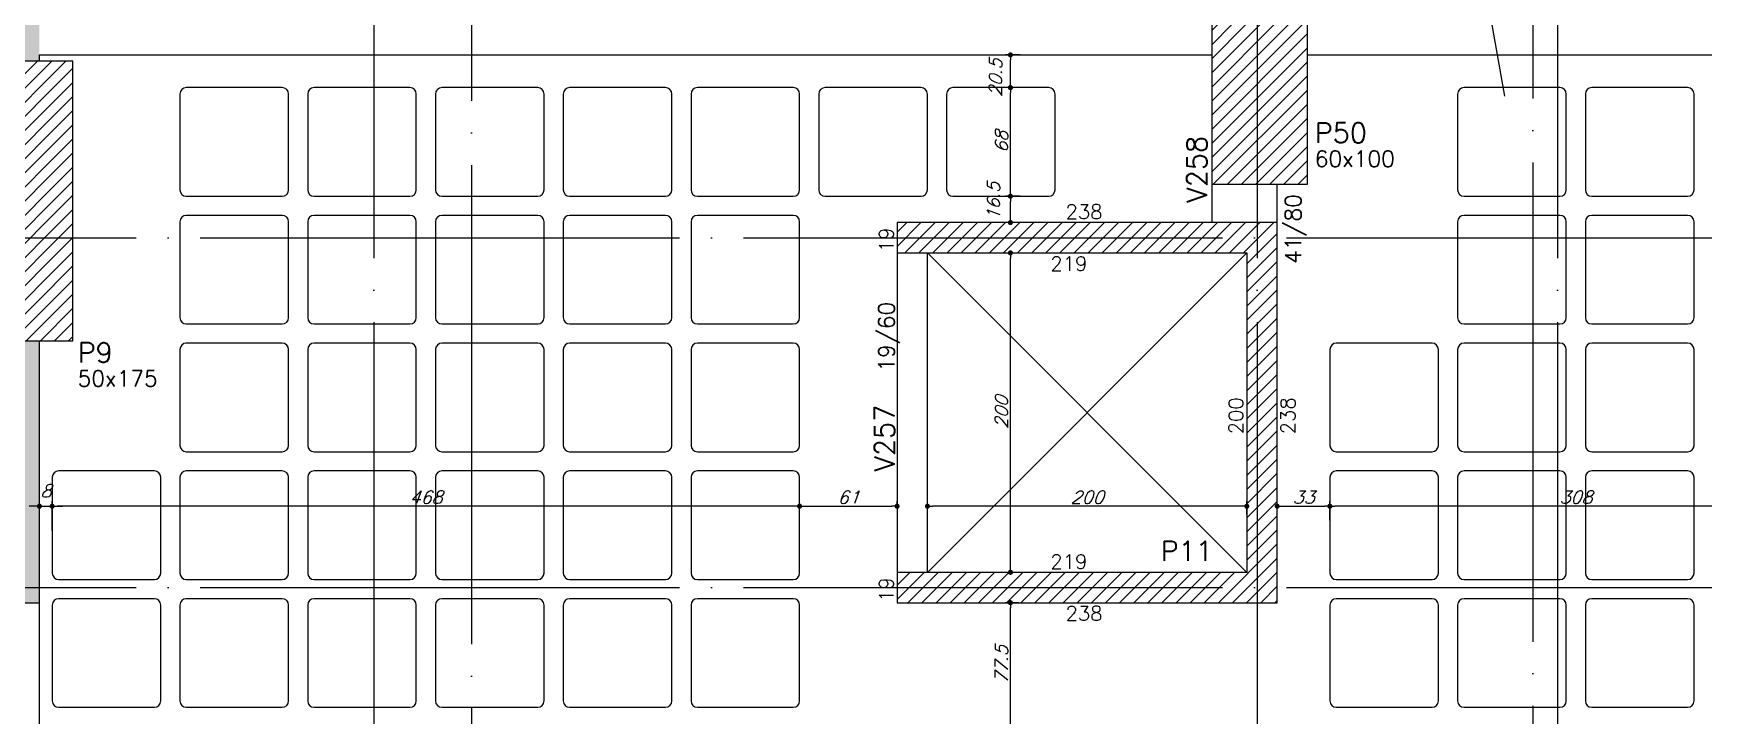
# Model space of a CAD drawing. Extents: x -4172 to 5483, y -2094 to 2406.
# Drawn here: x 1291 to 2337, y 575 to 1002 of the extents above; entities that cross this region are included whole.
import ezdxf
from ezdxf.enums import TextEntityAlignment as Align

# ---------------------------------------------------------------- set-up
doc = ezdxf.new("R2010")
doc.units = 0
doc.header["$LTSCALE"] = 50
doc.header["$MEASUREMENT"] = 0
doc.linetypes.add('EIXO', pattern=[6.8, 6, -0.4, 0, -0.4])
doc.layers.get('0').update_dxf_attribs({"linetype": 'CONTINUOUS'})
doc.layers.get('DEFPOINTS').update_dxf_attribs({"linetype": 'CONTINUOUS'})
for name, color, linetype in [('251', 5, 'CONTINUOUS'), ('F-AUX', 2, 'CONTINUOUS'), ('F-COTAS', 106, 'CONTINUOUS'), ('F-CUBETA', 1, 'CONTINUOUS'), ('F-EIXO', 12, 'EIXO'), ('F-PILARES-DIM', 172, 'CONTINUOUS'), ('F-PILARES-HACH', 174, 'CONTINUOUS'), ('F-PILARES-NOME', 170, 'CONTINUOUS'), ('F-PILARES-S', 170, 'CONTINUOUS'), ('F-TEXTO', 6, 'CONTINUOUS'), ('F-VIGAS', 3, 'CONTINUOUS'), ('F-VIGAS-DIM', 2, 'CONTINUOUS'), ('F-VIGAS-NOME', 4, 'CONTINUOUS'), ('F-VÃO', 1, 'CONTINUOUS')]:
    doc.layers.add(name, color=color, linetype=linetype)
doc.layers.add('F-DESNIVEL-3', color=7, linetype='CONTINUOUS', true_color=0xd5c7ff)
doc.styles.add('CP-TEXT-INCL', font='romans.shx', dxfattribs={"oblique": 20})
doc.styles.add('MCP', font='romans.shx')
doc.styles.add('ROMANS', font='romans.shx')
doc.dimstyles.new('CP-COTAS-50', dxfattribs={"dimscale": 0.64, "dimtxt": 12.5, "dimasz": 5, "dimexe": 5, "dimexo": 5, "dimgap": 2.5, "dimtad": 1, "dimdec": 1, "dimdsep": 46, "dimtxsty": 'CP-TEXT-INCL', "dimblk1": 'DOT', "dimblk2": 'DOT', "dimsah": 1, "dimcen": 9, "dimclrd": 256, "dimclre": 256, "dimclrt": 256, "dimadec": 0, "dimazin": 0, "dimtfac": 1, "dimtdec": 1, "dimtmove": 2, "dimatfit": 3, "dimldrblk": 'DOT', "dimfxl": 0, "dimtolj": 1, "dimarcsym": 0})

# ---------------------------------------------------------------- blocks, each defined once
blk = doc.blocks.new('_VAONER063650636500869008690')
at = {"layer": '251', "color": 1}
for p, q in [((30, 34), (-30, 34)), ((-34, 30), (-34, -30)), ((34, -30), (34, 30)), ((-30, -34), (30, -34))]:
    blk.add_line(p, q, dxfattribs=at)
for centre, start, end in [((-30, 30), 90, 180), ((30, 30), 0, 90), ((-30, -30), 180, 270), ((30, -30), 270, 0)]:
    blk.add_arc(centre, 4, start, end, dxfattribs=at)
blk = doc.blocks.new('*U19')
at = {"layer": 'F-EIXO'}
blk.add_line((0, 0), (7397, 0), dxfattribs=at)
at = {"layer": 'F-TEXTO', "style": 'ROMANS'}
blk.add_attdef('EIXO', text='', height=17.5, dxfattribs=at).set_placement((-28.2072, 0), align=Align.MIDDLE_CENTER)
blk = doc.blocks.new('*U21')
at = {"layer": 'F-EIXO'}
blk.add_line((0, 0), (0, -3476.4), dxfattribs=at)
at = {"layer": 'F-TEXTO', "style": 'ROMANS'}
blk.add_attdef('EIXO', text='', height=17.5, rotation=360, dxfattribs=at).set_placement((0, 28.2), align=Align.MIDDLE_CENTER)
blk = doc.blocks.new('*U25')
at = {"layer": 'F-EIXO'}
blk.add_line((0, 0), (7397, 0), dxfattribs=at)
at = {"layer": 'F-TEXTO', "style": 'ROMANS'}
blk.add_attdef('EIXO', text='', height=17.5, dxfattribs=at).set_placement((-28.2072, 0), align=Align.MIDDLE_CENTER)
blk = doc.blocks.new('*U46')
at = {"layer": 'F-EIXO'}
blk.add_line((0, 0), (0, -3377.9), dxfattribs=at)
at = {"layer": 'F-TEXTO', "style": 'ROMANS'}
blk.add_attdef('EIXO', text='', height=17.5, rotation=360, dxfattribs=at).set_placement((0, 28.2), align=Align.MIDDLE_CENTER)
blk = doc.blocks.new('*U35')
at = {"layer": 'F-EIXO'}
blk.add_line((0, 0), (0, -3377.9), dxfattribs=at)
at = {"layer": 'F-TEXTO', "style": 'ROMANS'}
blk.add_attdef('EIXO', text='', height=17.5, rotation=360, dxfattribs=at).set_placement((0, 28.2), align=Align.MIDDLE_CENTER)
blk = doc.blocks.new('*U39')
at = {"layer": 'F-EIXO'}
blk.add_line((0, 0), (0, -3377.9), dxfattribs=at)
at = {"layer": 'F-TEXTO', "style": 'ROMANS'}
blk.add_attdef('EIXO', text='', height=17.5, rotation=360, dxfattribs=at).set_placement((0, 28.2), align=Align.MIDDLE_CENTER)
blk = doc.blocks.new('*U37')
at = {"layer": 'F-EIXO'}
blk.add_line((0, 0), (0, -3477.9), dxfattribs=at)
at = {"layer": 'F-TEXTO', "style": 'ROMANS'}
blk.add_attdef('EIXO', text='', height=17.5, rotation=360, dxfattribs=at).set_placement((0, 28.2), align=Align.MIDDLE_CENTER)
blk = doc.blocks.new('_DOT')
at = {"color": 0, "linetype": 'ByBlock'}
blk.add_line((-0.5, 0), (-1, 0), dxfattribs=at)
at = {"color": 0, "linetype": 'ByBlock', "const_width": 0.5}
blk.add_lwpolyline([(-0.25, 0, 1), (0.25, 0, 1)], format="xyb", close=True, dxfattribs=at)
blk = doc.blocks.new('*D190')
at = {"layer": 'DEFPOINTS', "color": 0, "linetype": 'Continuous', "transparency": 16777216}
for p in [(2103, 705.9), (2103, 694), (2411, 694)]:
    blk.add_point(p, dxfattribs=at)
at = {"layer": 'F-COTAS', "linetype": 'Continuous', "lineweight": -2, "transparency": 16777216}
for p, q in [((2103, 697.2), (2103, 709.1)), ((2407.8, 705.9), (2106.2, 705.9)), ((2411, 697.2), (2411, 709.1))]:
    blk.add_line(p, q, dxfattribs=at)
at = {"layer": 'F-COTAS', "linetype": 'Continuous', "lineweight": -2, "transparency": 16777216, "xscale": 3.2, "yscale": 3.2, "zscale": 3.2, "rotation": 180}
blk.add_blockref('_DOT', (2103, 705.9), dxfattribs=at)
at = {"layer": 'F-COTAS', "linetype": 'Continuous', "lineweight": -2, "transparency": 16777216, "xscale": 3.2, "yscale": 3.2, "zscale": 3.2}
blk.add_blockref('_DOT', (2411, 705.9), dxfattribs=at)
at = {"layer": 'F-COTAS', "linetype": 'Continuous', "transparency": 16777216, "insert": (2257, 711.5), "char_height": 8, "attachment_point": 5, "style": 'CP-TEXT-INCL'}
blk.add_mtext('\\A1;308', dxfattribs=at)
blk = doc.blocks.new('*D191')
at = {"layer": 'DEFPOINTS', "color": 0, "linetype": 'Continuous', "transparency": 16777216}
for p in [(2103, 705.9), (2070, 699.8), (2103, 699.8)]:
    blk.add_point(p, dxfattribs=at)
at = {"layer": 'F-COTAS', "linetype": 'Continuous', "lineweight": -2, "transparency": 16777216}
for p, q in [((2070, 703), (2070, 709.1)), ((2073.2, 705.9), (2099.8, 705.9)), ((2103, 703), (2103, 709.1))]:
    blk.add_line(p, q, dxfattribs=at)
at = {"layer": 'F-COTAS', "linetype": 'Continuous', "lineweight": -2, "transparency": 16777216, "xscale": 3.2, "yscale": 3.2, "zscale": 3.2, "rotation": 180}
blk.add_blockref('_DOT', (2070, 705.9), dxfattribs=at)
at = {"layer": 'F-COTAS', "linetype": 'Continuous', "lineweight": -2, "transparency": 16777216, "xscale": 3.2, "yscale": 3.2, "zscale": 3.2}
blk.add_blockref('_DOT', (2103, 705.9), dxfattribs=at)
at = {"layer": 'F-COTAS', "linetype": 'Continuous', "transparency": 16777216, "insert": (2086.5, 711.5), "char_height": 8, "attachment_point": 5, "style": 'CP-TEXT-INCL'}
blk.add_mtext('\\A1;33', dxfattribs=at)
blk = doc.blocks.new('*D192')
at = {"layer": 'DEFPOINTS', "color": 0, "linetype": 'Continuous', "transparency": 16777216}
for p in [(1851, 705.9), (1851, 697.5), (2051, 697.5)]:
    blk.add_point(p, dxfattribs=at)
at = {"layer": 'F-COTAS', "linetype": 'Continuous', "lineweight": -2, "transparency": 16777216}
for p, q in [((1851, 700.7), (1851, 709.1)), ((2047.8, 705.9), (1854.2, 705.9)), ((2051, 700.7), (2051, 709.1))]:
    blk.add_line(p, q, dxfattribs=at)
at = {"layer": 'F-COTAS', "linetype": 'Continuous', "lineweight": -2, "transparency": 16777216, "xscale": 3.2, "yscale": 3.2, "zscale": 3.2, "rotation": 180}
blk.add_blockref('_DOT', (1851, 705.9), dxfattribs=at)
at = {"layer": 'F-COTAS', "linetype": 'Continuous', "lineweight": -2, "transparency": 16777216, "xscale": 3.2, "yscale": 3.2, "zscale": 3.2}
blk.add_blockref('_DOT', (2051, 705.9), dxfattribs=at)
at = {"layer": 'F-COTAS', "linetype": 'Continuous', "transparency": 16777216, "insert": (1951, 711.5), "char_height": 8, "attachment_point": 5, "style": 'CP-TEXT-INCL'}
blk.add_mtext('\\A1;200', dxfattribs=at)
blk = doc.blocks.new('*D193')
at = {"layer": 'DEFPOINTS', "color": 0, "linetype": 'Continuous', "transparency": 16777216}
for p in [(1771, 701.3), (1832, 705.9), (1832, 701.3)]:
    blk.add_point(p, dxfattribs=at)
at = {"layer": 'F-COTAS', "linetype": 'Continuous', "lineweight": -2, "transparency": 16777216}
for p, q in [((1771, 704.5), (1771, 709.1)), ((1774.2, 705.9), (1828.8, 705.9)), ((1832, 704.5), (1832, 709.1))]:
    blk.add_line(p, q, dxfattribs=at)
at = {"layer": 'F-COTAS', "linetype": 'Continuous', "lineweight": -2, "transparency": 16777216, "xscale": 3.2, "yscale": 3.2, "zscale": 3.2, "rotation": 180}
blk.add_blockref('_DOT', (1771, 705.9), dxfattribs=at)
at = {"layer": 'F-COTAS', "linetype": 'Continuous', "lineweight": -2, "transparency": 16777216, "xscale": 3.2, "yscale": 3.2, "zscale": 3.2}
blk.add_blockref('_DOT', (1832, 705.9), dxfattribs=at)
at = {"layer": 'F-COTAS', "linetype": 'Continuous', "transparency": 16777216, "insert": (1801.5, 711.5), "char_height": 8, "attachment_point": 5, "style": 'CP-TEXT-INCL'}
blk.add_mtext('\\A1;61', dxfattribs=at)
blk = doc.blocks.new('*D194')
at = {"layer": 'DEFPOINTS', "color": 0, "linetype": 'Continuous', "transparency": 16777216}
for p in [(1303, 705.9), (1303, 687.3), (1771, 687.3)]:
    blk.add_point(p, dxfattribs=at)
at = {"layer": 'F-COTAS', "linetype": 'Continuous', "lineweight": -2, "transparency": 16777216}
for p, q in [((1303, 690.5), (1303, 709.1)), ((1767.8, 705.9), (1306.2, 705.9)), ((1771, 690.5), (1771, 709.1))]:
    blk.add_line(p, q, dxfattribs=at)
at = {"layer": 'F-COTAS', "linetype": 'Continuous', "lineweight": -2, "transparency": 16777216, "xscale": 3.2, "yscale": 3.2, "zscale": 3.2, "rotation": 180}
blk.add_blockref('_DOT', (1303, 705.9), dxfattribs=at)
at = {"layer": 'F-COTAS', "linetype": 'Continuous', "lineweight": -2, "transparency": 16777216, "xscale": 3.2, "yscale": 3.2, "zscale": 3.2}
blk.add_blockref('_DOT', (1771, 705.9), dxfattribs=at)
at = {"layer": 'F-COTAS', "linetype": 'Continuous', "transparency": 16777216, "insert": (1537, 711.5), "char_height": 8, "attachment_point": 5, "style": 'CP-TEXT-INCL'}
blk.add_mtext('\\A1;468', dxfattribs=at)
blk = doc.blocks.new('*D195')
at = {"layer": 'DEFPOINTS', "color": 0, "linetype": 'Continuous', "transparency": 16777216}
for p in [(1303, 705.9), (1295, 697.2), (1303, 697.2)]:
    blk.add_point(p, dxfattribs=at)
at = {"layer": 'F-COTAS', "linetype": 'Continuous', "lineweight": -2, "transparency": 16777216}
for p, q in [((1291.8, 705.9), (1288.6, 705.9)), ((1295, 700.4), (1295, 709.1)), ((1295, 705.9), (1303, 705.9)), ((1303, 700.4), (1303, 709.1)), ((1306.2, 705.9), (1309.4, 705.9))]:
    blk.add_line(p, q, dxfattribs=at)
at = {"layer": 'F-COTAS', "linetype": 'Continuous', "lineweight": -2, "transparency": 16777216, "xscale": 3.2, "yscale": 3.2, "zscale": 3.2}
blk.add_blockref('_DOT', (1295, 705.9), dxfattribs=at)
at = {"layer": 'F-COTAS', "linetype": 'Continuous', "lineweight": -2, "transparency": 16777216, "xscale": 3.2, "yscale": 3.2, "zscale": 3.2, "rotation": 180}
blk.add_blockref('_DOT', (1303, 705.9), dxfattribs=at)
at = {"layer": 'F-COTAS', "linetype": 'Continuous', "transparency": 16777216, "insert": (1299, 715.5), "char_height": 8, "attachment_point": 5, "style": 'CP-TEXT-INCL'}
blk.add_mtext('\\A1;8', dxfattribs=at)
blk = doc.blocks.new('*D393')
at = {"layer": 'DEFPOINTS', "color": 0, "linetype": 'Continuous', "transparency": 16777216}
for p in [(1903, 645.5), (1911.5, 645.5), (1911.5, 568)]:
    blk.add_point(p, dxfattribs=at)
at = {"layer": 'F-COTAS', "linetype": 'Continuous', "lineweight": -2, "transparency": 16777216}
for p, q in [((1908.3, 645.5), (1899.8, 645.5)), ((1903, 571.2), (1903, 642.3)), ((1908.3, 568), (1899.8, 568))]:
    blk.add_line(p, q, dxfattribs=at)
at = {"layer": 'F-COTAS', "linetype": 'Continuous', "lineweight": -2, "transparency": 16777216, "xscale": 3.2, "yscale": 3.2, "zscale": 3.2}
for p, rotation in [((1903, 645.5), 90), ((1903, 568), 270)]:
    blk.add_blockref('_DOT', p, dxfattribs=dict(at, rotation=rotation))
at = {"layer": 'F-COTAS', "linetype": 'Continuous', "transparency": 16777216, "insert": (1897.4, 606.7), "char_height": 8, "attachment_point": 5, "rotation": 90, "style": 'CP-TEXT-INCL'}
blk.add_mtext('\\A1;77.5', dxfattribs=at)
blk = doc.blocks.new('*D394')
at = {"layer": 'DEFPOINTS', "color": 0, "linetype": 'Continuous', "transparency": 16777216}
for p in [(1903, 864.5), (1903, 864.5), (1903, 664.5)]:
    blk.add_point(p, dxfattribs=at)
at = {"layer": 'F-COTAS', "linetype": 'Continuous', "lineweight": -2, "transparency": 16777216}
blk.add_line((1903, 667.7), (1903, 861.3), dxfattribs=at)
at = {"layer": 'F-COTAS', "linetype": 'Continuous', "lineweight": -2, "transparency": 16777216, "xscale": 3.2, "yscale": 3.2, "zscale": 3.2}
for p, rotation in [((1903, 864.5), 90), ((1903, 664.5), 270)]:
    blk.add_blockref('_DOT', p, dxfattribs=dict(at, rotation=rotation))
at = {"layer": 'F-COTAS', "linetype": 'Continuous', "transparency": 16777216, "insert": (1897.4, 764.5), "char_height": 8, "attachment_point": 5, "rotation": 90, "style": 'CP-TEXT-INCL'}
blk.add_mtext('\\A1;200', dxfattribs=at)
blk = doc.blocks.new('*D395')
at = {"layer": 'DEFPOINTS', "color": 0, "linetype": 'Continuous', "transparency": 16777216}
for p in [(1903, 900), (1911.5, 900), (1911.5, 883.5)]:
    blk.add_point(p, dxfattribs=at)
at = {"layer": 'F-COTAS', "linetype": 'Continuous', "lineweight": -2, "transparency": 16777216}
for p, q in [((1908.3, 900), (1899.8, 900)), ((1903, 886.7), (1903, 896.8)), ((1908.3, 883.5), (1899.8, 883.5))]:
    blk.add_line(p, q, dxfattribs=at)
at = {"layer": 'F-COTAS', "linetype": 'Continuous', "lineweight": -2, "transparency": 16777216, "xscale": 3.2, "yscale": 3.2, "zscale": 3.2}
for p, rotation in [((1903, 900), 90), ((1903, 883.5), 270)]:
    blk.add_blockref('_DOT', p, dxfattribs=dict(at, rotation=rotation))
at = {"layer": 'F-COTAS', "linetype": 'Continuous', "transparency": 16777216, "insert": (1892.4, 896.7), "char_height": 8, "attachment_point": 5, "rotation": 90, "style": 'CP-TEXT-INCL'}
blk.add_mtext('\\A1;16.5', dxfattribs=at)
blk = doc.blocks.new('*D396')
at = {"layer": 'DEFPOINTS', "color": 0, "linetype": 'Continuous', "transparency": 16777216}
for p in [(1903, 968), (1912.3, 968), (1912.3, 900)]:
    blk.add_point(p, dxfattribs=at)
at = {"layer": 'F-COTAS', "linetype": 'Continuous', "lineweight": -2, "transparency": 16777216}
for p, q in [((1909.1, 968), (1899.8, 968)), ((1903, 903.2), (1903, 964.8)), ((1909.1, 900), (1899.8, 900))]:
    blk.add_line(p, q, dxfattribs=at)
at = {"layer": 'F-COTAS', "linetype": 'Continuous', "lineweight": -2, "transparency": 16777216, "xscale": 3.2, "yscale": 3.2, "zscale": 3.2}
for p, rotation in [((1903, 968), 90), ((1903, 900), 270)]:
    blk.add_blockref('_DOT', p, dxfattribs=dict(at, rotation=rotation))
at = {"layer": 'F-COTAS', "linetype": 'Continuous', "transparency": 16777216, "insert": (1897.4, 934), "char_height": 8, "attachment_point": 5, "rotation": 90, "style": 'CP-TEXT-INCL'}
blk.add_mtext('\\A1;68', dxfattribs=at)
blk = doc.blocks.new('*D397')
at = {"layer": 'DEFPOINTS', "color": 0, "linetype": 'Continuous', "transparency": 16777216}
for p in [(1903, 988.5), (1912.3, 988.5), (1912.3, 968)]:
    blk.add_point(p, dxfattribs=at)
at = {"layer": 'F-COTAS', "linetype": 'Continuous', "lineweight": -2, "transparency": 16777216}
for p, q in [((1909.1, 988.5), (1899.8, 988.5)), ((1903, 971.2), (1903, 985.3)), ((1909.1, 968), (1899.8, 968))]:
    blk.add_line(p, q, dxfattribs=at)
at = {"layer": 'F-COTAS', "linetype": 'Continuous', "lineweight": -2, "transparency": 16777216, "xscale": 3.2, "yscale": 3.2, "zscale": 3.2}
for p, rotation in [((1903, 988.5), 90), ((1903, 968), 270)]:
    blk.add_blockref('_DOT', p, dxfattribs=dict(at, rotation=rotation))
at = {"layer": 'F-COTAS', "linetype": 'Continuous', "transparency": 16777216, "insert": (1893.7, 974), "char_height": 8, "attachment_point": 5, "rotation": 90, "style": 'CP-TEXT-INCL'}
blk.add_mtext('\\A1;20.5', dxfattribs=at)

msp = doc.modelspace()

# ---------------------------------------------------------------- hatches: boundary and pattern name
at = {"layer": 'F-PILARES-HACH', "linetype": 'Continuous'}
h = msp.add_hatch(dxfattribs=at)
h.set_pattern_fill('ANSI31', color=256, scale=50, style=0)
h.paths.add_polyline_path([(2029, 907.5), (2089, 907.5), (2089, 1007.5), (2029, 1007.5)], flags=16)
h = msp.add_hatch(dxfattribs=at)
h.set_pattern_fill('ANSI31', color=256, scale=50, style=0)
h.paths.add_polyline_path([(1266, 809.5), (1316, 809.5), (1316, 984.5), (1266, 984.5)], flags=16)
h = msp.add_hatch(dxfattribs=at)
h.set_pattern_fill('ANSI31', color=256, scale=50, style=0)
h.paths.add_polyline_path([(2070, 645.5), (2070, 883.5), (1832, 883.5), (1832, 864.5), (2051, 864.5), (2051, 664.5), (1832, 664.5), (1832, 645.5)], flags=16)

# ---------------------------------------------------------------- linework, layer by layer
at = {"layer": 'F-AUX', "color": 1}
msp.add_lwpolyline([(2081.308, 1702.793), (2145.345, 1341.104), (2129.146, 1331.736), (2166.007, 1325.264), (2149.808, 1315.896), (2212.277, 962.68)], dxfattribs=at)
at = {"layer": 'F-DESNIVEL-3', "linetype": 'Continuous'}
for points in [[(1295, 998), (1295, 1649.4), (1266, 1649.4)], [(1295, 998), (1266, 1649.4), (1266, 998)], [(1295, 998), (1266, 998), (1266, 984.6)], [(1295, 998), (1266, 984.6), (1295, 984.6)], [(1295, 998), (1266, 998), (1295, 998)], [(1295, 998), (1295, 984.6), (1295, 998)], [(1295, 645.5), (1295, 809.4), (1276, 809.4)], [(1295, 645.5), (1276, 809.4), (1276, 645.5)], [(1295, 655), (1276, 655), (1295, 655)]]:
    msp.add_solid(points, dxfattribs=at)
at = {"layer": 'F-PILARES-S', "linetype": 'Continuous'}
for points in [[(2029, 907.5), (2089, 907.5), (2089, 1007.5), (2029, 1007.5), (2029, 907.5)], [(1266, 809.5), (1316, 809.5), (1316, 984.5), (1266, 984.5), (1266, 809.5)], [(2070, 645.5), (2070, 883.5), (1832, 883.5), (1832, 864.5), (2051, 864.5), (2051, 664.5), (1832, 664.5), (1832, 645.5), (2070, 645.5)]]:
    msp.add_lwpolyline(points, dxfattribs=at)
at = {"layer": 'F-VIGAS'}
for points in [[(1295, 984.5), (1295, 988.5)], [(1295, 988.5), (2029, 988.5)], [(2089, 988.5), (2540, 988.5)], [(2029, 907.5), (2029, 883.5)], [(2070, 883.5), (2070, 907.5)], [(1832, 864.5), (1832, 664.5)], [(1851, 664.5), (1851, 864.5)], [(1295, 655), (1295, 809.5)], [(1295, 493.5), (1295, 655)], [(1150, 645.5), (1295, 645.5)]]:
    msp.add_lwpolyline(points, dxfattribs=at)
at = {"layer": 'F-VÃO'}
for p, q in [((1851, 664.5), (2051, 864.5)), ((1851, 864.5), (2051, 664.5))]:
    msp.add_line(p, q, dxfattribs=at)

# ---------------------------------------------------------------- block references
at = {"layer": 'F-CUBETA'}
for p in [(1417, 934), (1497, 934), (1577, 934), (1657, 934), (1737, 934), (1817, 934), (1897, 934), (2217, 934), (2297, 934), (1417, 854), (1497, 854), (1577, 854), (1657, 854), (1737, 854), (2217, 854), (2297, 854), (1417, 774), (1497, 774), (1577, 774), (1657, 774), (1737, 774), (2137, 774), (2217, 774), (2297, 774), (1337, 694), (1417, 694), (1497, 694), (1577, 694), (1657, 694), (1737, 694), (2137, 694), (2217, 694), (2297, 694), (1337, 614), (1417, 614), (1497, 614), (1577, 614), (1657, 614), (1737, 614), (2137, 614), (2217, 614), (2297, 614)]:
    msp.add_blockref('_VAONER063650636500869008690', p, dxfattribs=at)
at = {"layer": 'F-EIXO', "linetype": 'Continuous'}
for name, p in [('*U37', (2230, 1941.357)), ('*U21', (1565.5, 1939.842)), ('*U46', (1504.5, 1841.357)), ('*U35', (2057.5, 1841.357)), ('*U39', (2245.5, 1841.357)), ('*U25', (-3705.761, 874)), ('*U19', (-3705.761, 655))]:
    msp.add_blockref(name, p, dxfattribs=at)

# ---------------------------------------------------------------- texts
at = {"layer": 'F-PILARES-DIM', "linetype": 'Continuous', "style": 'MCP'}
for s, height, p in [('60x100', 10, (2093.527, 918.431)), ('238', 9, (1937.5, 885.75)), ('219', 9, (1928, 853.25)), ('50x175', 10, (1318.937, 780.841)), ('219', 9, (1928, 666.75)), ('238', 9, (1937.5, 634.25))]:
    msp.add_text(s, height=height, dxfattribs=at).set_placement(p)
for s, p in [('19', (1829.75, 865)), ('200', (2048.75, 751)), ('238', (2081.25, 751)), ('19', (1829.75, 646))]:
    msp.add_text(s, height=9, rotation=90, dxfattribs=at).set_placement(p)
at = {"layer": 'F-PILARES-NOME', "linetype": 'Continuous', "style": 'MCP'}
for s, p in [('P50', (2093.527, 933.431)), ('P9', (1318.937, 795.841)), ('P11', (1997.003, 671.606))]:
    msp.add_text(s, height=12.5, dxfattribs=at).set_placement(p)
at = {"layer": 'F-VIGAS-DIM', "linetype": 'Continuous', "style": 'MCP'}
for s, p in [('41/80', (2084.989, 857.614)), ('19/60', (1830.377, 790.159))]:
    msp.add_text(s, height=10, rotation=90, dxfattribs=at).set_placement(p)
at = {"layer": 'F-VIGAS-NOME', "linetype": 'Continuous', "style": 'MCP'}
for s, p in [('V258', (2025.875, 896)), ('V257', (1830.377, 727.659))]:
    msp.add_text(s, height=12.5, rotation=90, dxfattribs=at).set_placement(p)

# ---------------------------------------------------------------- dimensions: what is measured, and where the dimension line sits
at = {"layer": 'F-COTAS', "linetype": 'Continuous'}
for base, p1, p2, picture, middle in [((1903.03, 988.5), (1912.343, 968), (1912.343, 988.5), '*D397', (1893.734, 973.964)), ((1903.03, 900), (1911.469, 883.5), (1911.469, 900), '*D395', (1892.351, 896.698))]:
    dim = msp.add_linear_dim(base=base, p1=p1, p2=p2, angle=90, dimstyle='CP-COTAS-50', override={"dimfxl": 7.5}, dxfattribs=at)
    dim.commit()
    dim.dimension.update_dxf_attribs({"geometry": picture, "text_midpoint": middle, "dimtype": 160})
for base, p1, p2, picture, middle in [((1903.03, 968), (1912.343, 900), (1912.343, 968), '*D396', (1897.43, 934)), ((1903.03, 864.5), (1903.03, 664.5), (1903.03, 864.5), '*D394', (1897.43, 764.5)), ((1903.03, 645.5), (1911.459, 568), (1911.459, 645.5), '*D393', (1897.43, 606.75))]:
    dim = msp.add_linear_dim(base=base, p1=p1, p2=p2, angle=90, dimstyle='CP-COTAS-50', override={"dimfxl": 7.5}, dxfattribs=at)
    dim.commit()
    dim.dimension.update_dxf_attribs({"geometry": picture, "text_midpoint": middle})
for base, p1, p2, picture, middle in [((1303, 705.881), (1295, 697.188), (1303, 697.188), '*D195', (1299, 715.481)), ((1303, 705.881), (1771, 687.293), (1303, 687.293), '*D194', (1537, 711.481)), ((1832, 705.881), (1771, 701.281), (1832, 701.281), '*D193', (1801.5, 711.481)), ((1851, 705.881), (2051, 697.532), (1851, 697.532), '*D192', (1951, 711.481)), ((2103, 705.881), (2070, 699.772), (2103, 699.772), '*D191', (2086.5, 711.481)), ((2103, 705.881), (2411, 694), (2103, 694), '*D190', (2257, 711.481))]:
    dim = msp.add_linear_dim(base=base, p1=p1, p2=p2, dimstyle='CP-COTAS-50', override={"dimfxl": 7.5}, dxfattribs=at)
    dim.commit()
    dim.dimension.update_dxf_attribs({"geometry": picture, "text_midpoint": middle})

doc.saveas('drawing.dxf')
